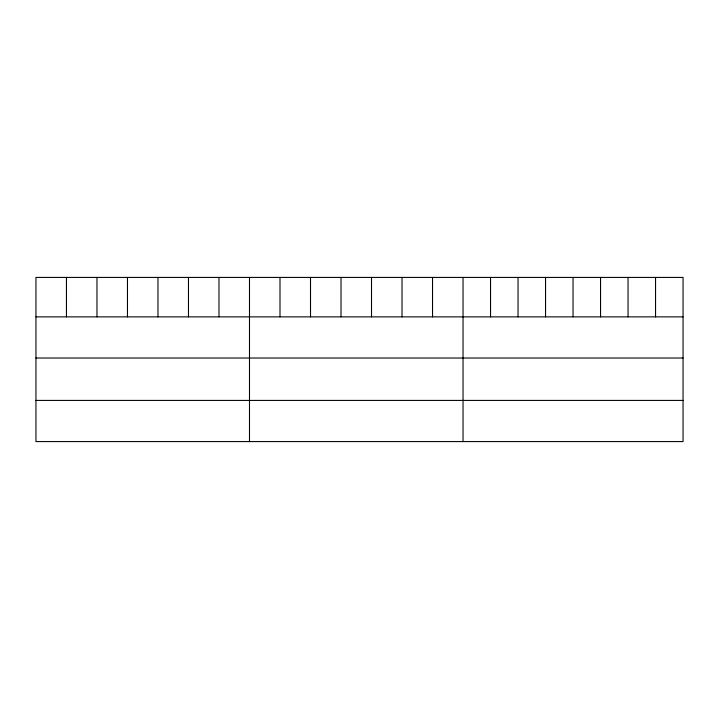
<?xml version="1.0" encoding="UTF-8"?>
<svg xmlns="http://www.w3.org/2000/svg" width="719" height="719" viewBox="0 0 719 719"><rect width="100%" height="100%" fill="white"/><g stroke="black" fill="none" stroke-linecap="round" stroke-linejoin="round"><path stroke-width="1.08" d="M683.05 316.872L683.05 441.574L35.95 441.574L35.95 277.426L683.05 277.426L683.05 316.872L35.95 316.872M35.95 358.026L683.05 358.026M35.95 400.42L683.05 400.42M655.548 277.426L655.548 316.872M628.047 277.426L628.047 316.872M600.545 277.426L600.545 316.872M573.043 277.426L573.043 316.872M545.541 277.426L545.541 316.872M518.039 277.426L518.039 316.872M490.538 277.426L490.538 316.872M463.036 277.426L463.036 441.574M432.532 277.426L432.532 316.872M402.02 277.426L402.02 316.872M371.516 277.426L371.516 316.872M341.013 277.426L341.013 316.872M310.509 277.426L310.509 316.872M279.997 277.426L279.997 316.872M249.493 277.426L249.493 441.574M218.989 277.426L218.989 316.872M188.477 277.426L188.477 316.872M157.973 277.426L157.973 316.872M127.47 277.426L127.47 316.872M96.966 277.426L96.966 316.872M66.454 277.426L66.454 316.872"/></g></svg>
